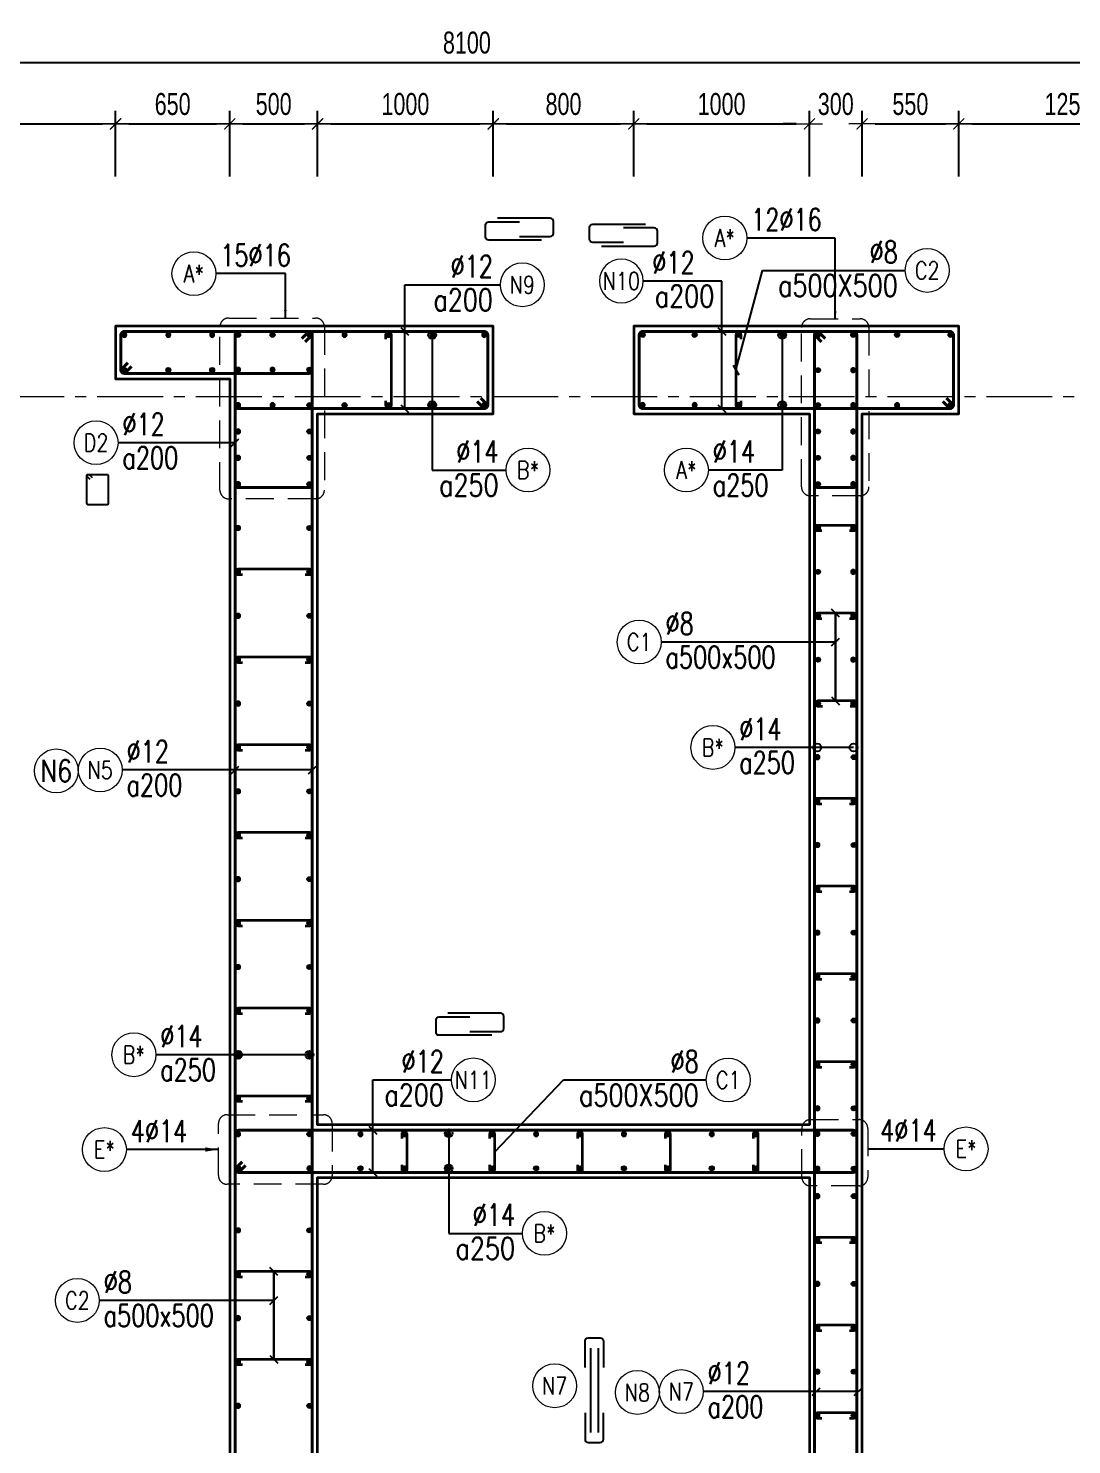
# Model space of a CAD drawing. Header units: millimetres. Extents: x 988833 to 1318015, y -9365 to 47591.
# Drawn here: x 1139494 to 1145433, y 39039 to 47106 of the extents above; entities that cross this region are included whole.
import ezdxf
from ezdxf.enums import TextEntityAlignment as Align

# ---------------------------------------------------------------- set-up
doc = ezdxf.new("R2010")
doc.units = ezdxf.units.MM
doc.header["$MEASUREMENT"] = 0
for name, pattern in [('HIDDEN', [9.525, 6.35, -3.175]), ('HIDDEN2', [4.7625, 3.175, -1.5875]), ('OF_Grid_1$0$CENTER2', [1.125, 0.75, -0.125, 0.125, -0.125])]:
    doc.linetypes.add(name, pattern=pattern)
doc.layers.get('0').update_dxf_attribs({"lineweight": 20})
doc.layers.get('Defpoints').update_dxf_attribs({"color": 151, "lineweight": 9})
for name, color, linetype in [('Hidden', 9, 'HIDDEN'), ('Leader', 6, 'Continuous'), ('Ligature', 1, 'Continuous')]:
    doc.layers.add(name, color=color, linetype=linetype)
for name, color, linetype, lineweight in [('KC-LEADER', 153, 'Continuous', 18), ('KC-THEP', 6, 'Continuous', 40), ('NDC_S_DIM', 1, 'Continuous', 15), ('NDC_S_HIDDEN', 8, 'HIDDEN2', 13), ('NDC_S_LEADER', 1, 'Continuous', 15), ('NDC_S_REBAR', 4, 'Continuous', 35), ('NDC_S_STIRRUP', 4, 'Continuous', 40), ('NDC_S_VN TEXT', 7, 'Continuous', 20), ('NDC_S_WALL', 6, 'Continuous', 35), ('OF_Core wall_1.2(B1-19F)$0$NDC_S_WALL', 6, 'Continuous', 35), ('OF_Grid_1$0$NDC_S_AXIS', 5, 'OF_Grid_1$0$CENTER2', 13)]:
    doc.layers.add(name, color=color, linetype=linetype, lineweight=lineweight)
doc.styles.add('NDC_DIM', font='', dxfattribs={"width": 0.75})
doc.styles.add('NDC_EN TXT', font='romans.shx', dxfattribs={"width": 0.8})
doc.styles.get('NDC_DIM').set_extended_font_data('Dotum')
doc.dimstyles.new('NDC_dim_25', dxfattribs={"dimscale": 25, "dimtxt": 2.5, "dimasz": 1.5, "dimexe": 1.5, "dimexo": 2.5, "dimgap": 1, "dimtad": 1, "dimdec": 0, "dimzin": 0, "dimdsep": 46, "dimtxsty": 'NDC_DIM', "dimblk": 'DIMMARK', "dimcen": 0.09, "dimdle": 1.2, "dimclrd": 1, "dimclre": 1, "dimclrt": 3, "dimadec": 0, "dimazin": 0, "dimtfac": 1, "dimtdec": 0, "dimtix": 1, "dimtofl": 0, "dimtmove": 0, "dimatfit": 3, "dimfxl": 6, "dimfxlon": 1, "dimtolj": 1, "dimtzin": 0, "dimarcsym": 0})
doc.dimstyles.new('NDC_dim_30', dxfattribs={"dimscale": 30, "dimtxt": 2.5, "dimasz": 1.5, "dimexe": 1.5, "dimexo": 2.5, "dimgap": 1, "dimtad": 1, "dimdec": 0, "dimzin": 0, "dimdsep": 46, "dimtxsty": 'NDC_DIM', "dimblk": 'DIMMARK', "dimcen": 0.09, "dimdle": 1.2, "dimclrd": 1, "dimclre": 1, "dimclrt": 3, "dimadec": 0, "dimazin": 0, "dimtfac": 1, "dimtdec": 0, "dimtix": 1, "dimtofl": 0, "dimtmove": 0, "dimatfit": 3, "dimfxl": 6, "dimfxlon": 1, "dimtolj": 1, "dimtzin": 0, "dimarcsym": 0})
doc.dimstyles.new('NDC_dim_50', dxfattribs={"dimscale": 50, "dimtxt": 2.5, "dimasz": 1.5, "dimexe": 1.5, "dimexo": 2.5, "dimgap": 1, "dimtad": 1, "dimdec": 0, "dimzin": 0, "dimdsep": 46, "dimtxsty": 'NDC_DIM', "dimblk": 'DIMMARK', "dimcen": 0.09, "dimdle": 1.2, "dimclrd": 1, "dimclre": 1, "dimclrt": 3, "dimadec": 0, "dimazin": 0, "dimtfac": 1, "dimtdec": 0, "dimtix": 1, "dimtofl": 0, "dimtmove": 0, "dimatfit": 3, "dimfxl": 6, "dimfxlon": 1, "dimtolj": 1, "dimtzin": 0, "dimarcsym": 0})

# ---------------------------------------------------------------- blocks, each defined once
blk = doc.blocks.new('THEP')
at = {"layer": 'KC-LEADER', "color": 6}
blk.add_circle((0, 0), 14, dxfattribs=at)
at = {"layer": 'KC-THEP'}
for p, q in [((-14, 0), (14, 0)), ((9.9, 9.9), (-9.9, -9.9)), ((-9.9, 9.9), (9.9, -9.9)), ((0, 14), (0, -14))]:
    blk.add_line(p, q, dxfattribs=at)
blk = doc.blocks.new('DIMMARK')
at = {"layer": 'NDC_S_DIM', "color": 1}
blk.add_line((-1.5, 0), (1, 0), dxfattribs=at)
at = {"layer": 'NDC_S_DIM', "color": 2, "const_width": 0.1}
blk.add_lwpolyline([(-0.42, -0.42), (0.42, 0.42)], dxfattribs=at)
blk = doc.blocks.new('*U13')
blk.add_circle((-2.5, 0), 2.5)
at = {"layer": 'NDC_S_VN TEXT', "color": 3, "style": 'NDC_EN TXT', "width": 0.75}
blk.add_attdef('DK1', (0.5, 0.85), '', height=2.5, dxfattribs=at)
at = {"layer": 'NDC_S_VN TEXT', "color": 7, "style": 'NDC_EN TXT', "width": 0.8}
blk.add_attdef('SH2', text='', height=2, dxfattribs=at).set_placement((-2.5, 0), align=Align.MIDDLE)
blk = doc.blocks.new('*U10')
blk.add_circle((2.5, 0), 2.5)
at = {"layer": 'NDC_S_VN TEXT', "color": 3, "style": 'NDC_EN TXT'}
for tag, width, p in [('DK2', 0.75, (-0.85, 0.85)), ('KC2', 0.8, (-0.85, -2.97))]:
    blk.add_attdef(tag, text='', height=2.5, dxfattribs=dict(at, width=width)).set_placement(p, align=Align.RIGHT)
at = {"layer": 'NDC_S_VN TEXT', "color": 7, "style": 'NDC_EN TXT', "width": 0.8}
blk.add_attdef('SH3', text='', height=2, dxfattribs=at).set_placement((2.5, 0), align=Align.MIDDLE)
blk = doc.blocks.new('*U11')
blk.add_circle((-2.5, 0), 2.5)
at = {"layer": 'NDC_S_VN TEXT', "color": 3, "style": 'NDC_EN TXT', "width": 0.75}
for tag, p in [('DK1', (0.5, 0.85)), ('KC1', (0.5, -2.97))]:
    blk.add_attdef(tag, p, '', height=2.5, dxfattribs=at)
at = {"layer": 'NDC_S_VN TEXT', "color": 7, "style": 'NDC_EN TXT', "width": 0.8}
blk.add_attdef('SH2', text='', height=2, dxfattribs=at).set_placement((-2.5, 0), align=Align.MIDDLE)
blk = doc.blocks.new('*U12')
blk.add_circle((-2.5, 0), 2.5)
at = {"layer": 'NDC_S_VN TEXT', "color": 3, "style": 'NDC_EN TXT', "width": 0.75}
for tag, p in [('DK1', (0.5, 0.85)), ('KC1', (0.5, -2.97))]:
    blk.add_attdef(tag, p, '', height=2.5, dxfattribs=at)
at = {"layer": 'NDC_S_VN TEXT', "color": 7, "style": 'NDC_EN TXT', "width": 0.8}
blk.add_attdef('SH2', text='', height=2, dxfattribs=at).set_placement((-2.5, 0), align=Align.MIDDLE)
blk = doc.blocks.new('A$C7BC65A55')
at = {"layer": 'Ligature'}
for p, q in [((-15.2, 372, 0), (-15.2, 38.5, 0)), ((15.2, 372, 0), (15.2, 38.5, 0))]:
    blk.add_line(p, q, dxfattribs=at)
for points in [[(-36.2, 296.5), (-36.2, 400.9, -0.414214), (-24, 413.1), (24, 413.1, -0.414214), (36.2, 400.9), (36.2, 296.5)], [(-36.2, 116.5), (-36.2, 12.2, 0.414214), (-24, 0), (24, 0, 0.414214), (36.2, 12.2), (36.2, 116.5)]]:
    blk.add_lwpolyline(points, format="xyb", dxfattribs=at)
blk = doc.blocks.new('*U9')
blk.add_circle((2.5, 0), 2.5)
at = {"layer": 'NDC_S_VN TEXT', "color": 3, "style": 'NDC_EN TXT', "width": 0.75}
blk.add_attdef('DK2', text='', height=2.5, dxfattribs=at).set_placement((-0.85, 0.85), align=Align.RIGHT)
at = {"layer": 'NDC_S_VN TEXT', "color": 7, "style": 'NDC_EN TXT', "width": 0.8}
blk.add_attdef('SH3', text='', height=2, dxfattribs=at).set_placement((2.5, 0), align=Align.MIDDLE)
blk = doc.blocks.new('*U648')
at = {"layer": 'KC-THEP', "xscale": -1, "rotation": 170.331435563619}
blk.add_blockref('THEP', (0, 0), dxfattribs=at)
blk = doc.blocks.new('*U647')
at = {"layer": 'NDC_S_HIDDEN', "color": 0, "linetype": 'ByBlock', "lineweight": -2, "transparency": 16777216}
for p in [(0, 0), (250, 0), (500, 0), (750, 0), (1000, 0), (1250, 0), (1500, 0), (1750, 0), (2000, 0), (2250, 0)]:
    blk.add_blockref('*U648', p, dxfattribs=at)
blk = doc.blocks.new('*U650')
at = {"layer": 'KC-THEP', "xscale": -1, "rotation": 170.331435563619}
blk.add_blockref('THEP', (0, 0), dxfattribs=at)
blk = doc.blocks.new('*U649')
at = {"layer": 'NDC_S_HIDDEN', "color": 0, "linetype": 'ByBlock', "lineweight": -2, "transparency": 16777216}
for p in [(0, 0), (250, 0), (500, 0), (750, 0), (1000, 0), (1250, 0), (1500, 0), (1750, 0), (2000, 0), (2250, 0)]:
    blk.add_blockref('*U650', p, dxfattribs=at)
blk = doc.blocks.new('*U652')
at = {"layer": 'NDC_S_REBAR'}
blk.add_lwpolyline([(-15, -75), (-15, -100, 1), (15, -100), (15, 100, 1), (-15, 100), (-15, 75)], format="xyb", dxfattribs=at)
blk = doc.blocks.new('*U651')
at = {"layer": 'NDC_S_HIDDEN', "color": 0, "linetype": 'ByBlock', "lineweight": -2, "transparency": 16777216}
for p in [(0, 0), (500, 0), (1000, 0), (1500, 0), (2000, 0)]:
    blk.add_blockref('*U652', p, dxfattribs=at)
blk = doc.blocks.new('*U658')
at = {"layer": 'KC-THEP', "rotation": 9.668564436380946}
blk.add_blockref('THEP', (-100, 0), dxfattribs=at)
at = {"layer": 'KC-THEP', "xscale": -1, "rotation": 350.3314355636191}
blk.add_blockref('THEP', (100, 0), dxfattribs=at)
blk = doc.blocks.new('*U657')
at = {"layer": 'OF_Core wall_1.2(B1-19F)$0$NDC_S_WALL', "color": 0, "linetype": 'ByBlock', "lineweight": -2, "transparency": 16777216}
for p in [(0, 0), (0, -250), (0, -500), (0, -750), (0, -1000)]:
    blk.add_blockref('*U658', p, dxfattribs=at)
blk = doc.blocks.new('A$C72321851')
at = {"layer": 'Ligature'}
for points in [[(-60.9, -129.3), (-60.9, 170.9, -0.414214), (-43.3, 188.5), (25.8, 188.5, -0.414214), (43.4, 170.9), (43.4, -4.3)], [(-39.7, -4.3), (-39.7, -179.5, 0.414214), (-22.1, -197.1), (47, -197.1, 0.414214), (64.6, -179.5), (64.6, 120.7)]]:
    blk.add_lwpolyline(points, format="xyb", dxfattribs=at)
blk = doc.blocks.new('*D709')
at = {"layer": 'Defpoints', "color": 0, "ltscale": 200, "transparency": 16777216}
for p in [(1146040.3, 46911), (1137940.3, 45357), (1146040.3, 44788)]:
    blk.add_point(p, dxfattribs=at)
at = {"layer": 'NDC_S_DIM', "color": 1, "lineweight": -2, "ltscale": 200, "transparency": 16777216}
for p, q in [((1137940.3, 46611), (1137940.3, 46986)), ((1146040.3, 46611), (1146040.3, 46986)), ((1138015.3, 46911), (1145965.3, 46911))]:
    blk.add_line(p, q, dxfattribs=at)
at = {"layer": 'NDC_S_DIM', "color": 1, "lineweight": -2, "ltscale": 200, "transparency": 16777216, "xscale": 75, "yscale": 75, "zscale": 75, "rotation": 180}
blk.add_blockref('DIMMARK', (1137940.3, 46911), dxfattribs=at)
at = {"layer": 'NDC_S_DIM', "color": 1, "lineweight": -2, "ltscale": 200, "transparency": 16777216, "xscale": 75, "yscale": 75, "zscale": 75}
blk.add_blockref('DIMMARK', (1146040.3, 46911), dxfattribs=at)
at = {"layer": 'NDC_S_DIM', "color": 3, "ltscale": 200, "transparency": 16777216, "insert": (1141990.3, 47023.5), "char_height": 125, "attachment_point": 5, "style": 'NDC_DIM'}
blk.add_mtext('\\A1;8100', dxfattribs=at)
blk = doc.blocks.new('*D697')
at = {"layer": 'Defpoints', "color": 0, "ltscale": 200, "transparency": 16777216}
for p in [(1139990.3, 46561.2), (1139990.3, 45409.5), (1138240.3, 44928.5)]:
    blk.add_point(p, dxfattribs=at)
at = {"layer": 'NDC_S_DIM', "color": 1, "lineweight": -2, "ltscale": 200, "transparency": 16777216}
for p, q in [((1138240.3, 46261.2), (1138240.3, 46636.2)), ((1139990.3, 46261.2), (1139990.3, 46636.2)), ((1138315.3, 46561.2), (1139915.3, 46561.2))]:
    blk.add_line(p, q, dxfattribs=at)
at = {"layer": 'NDC_S_DIM', "color": 1, "lineweight": -2, "ltscale": 200, "transparency": 16777216, "xscale": 75, "yscale": 75, "zscale": 75, "rotation": 180}
blk.add_blockref('DIMMARK', (1138240.3, 46561.2), dxfattribs=at)
at = {"layer": 'NDC_S_DIM', "color": 1, "lineweight": -2, "ltscale": 200, "transparency": 16777216, "xscale": 75, "yscale": 75, "zscale": 75}
blk.add_blockref('DIMMARK', (1139990.3, 46561.2), dxfattribs=at)
at = {"layer": 'NDC_S_DIM', "color": 3, "ltscale": 200, "transparency": 16777216, "insert": (1139115.3, 46673.8), "char_height": 125, "attachment_point": 5, "style": 'NDC_DIM'}
blk.add_mtext('\\A1;1750', dxfattribs=at)
blk = doc.blocks.new('*D698')
at = {"layer": 'Defpoints', "color": 0, "ltscale": 200, "transparency": 16777216}
for p in [(1140640.3, 46561.2), (1139990.3, 45409.5), (1140640.3, 45109.5)]:
    blk.add_point(p, dxfattribs=at)
at = {"layer": 'NDC_S_DIM', "color": 1, "lineweight": -2, "ltscale": 200, "transparency": 16777216}
for p, q in [((1139990.3, 46261.2), (1139990.3, 46636.2)), ((1140640.3, 46261.2), (1140640.3, 46636.2)), ((1140065.3, 46561.2), (1140565.3, 46561.2))]:
    blk.add_line(p, q, dxfattribs=at)
at = {"layer": 'NDC_S_DIM', "color": 1, "lineweight": -2, "ltscale": 200, "transparency": 16777216, "xscale": 75, "yscale": 75, "zscale": 75, "rotation": 180}
blk.add_blockref('DIMMARK', (1139990.3, 46561.2), dxfattribs=at)
at = {"layer": 'NDC_S_DIM', "color": 1, "lineweight": -2, "ltscale": 200, "transparency": 16777216, "xscale": 75, "yscale": 75, "zscale": 75}
blk.add_blockref('DIMMARK', (1140640.3, 46561.2), dxfattribs=at)
at = {"layer": 'NDC_S_DIM', "color": 3, "ltscale": 200, "transparency": 16777216, "insert": (1140315.3, 46673.8), "char_height": 125, "attachment_point": 5, "style": 'NDC_DIM'}
blk.add_mtext('\\A1;650', dxfattribs=at)
blk = doc.blocks.new('*D699')
at = {"layer": 'Defpoints', "color": 0, "ltscale": 200, "transparency": 16777216}
for p in [(1141140.3, 46561.2), (1140640.3, 45109.5), (1141140.3, 44909.5)]:
    blk.add_point(p, dxfattribs=at)
at = {"layer": 'NDC_S_DIM', "color": 1, "lineweight": -2, "ltscale": 200, "transparency": 16777216}
for p, q in [((1140640.3, 46261.2), (1140640.3, 46636.2)), ((1141140.3, 46261.2), (1141140.3, 46636.2)), ((1140715.3, 46561.2), (1141065.3, 46561.2))]:
    blk.add_line(p, q, dxfattribs=at)
at = {"layer": 'NDC_S_DIM', "color": 1, "lineweight": -2, "ltscale": 200, "transparency": 16777216, "xscale": 75, "yscale": 75, "zscale": 75, "rotation": 180}
blk.add_blockref('DIMMARK', (1140640.3, 46561.2), dxfattribs=at)
at = {"layer": 'NDC_S_DIM', "color": 1, "lineweight": -2, "ltscale": 200, "transparency": 16777216, "xscale": 75, "yscale": 75, "zscale": 75}
blk.add_blockref('DIMMARK', (1141140.3, 46561.2), dxfattribs=at)
at = {"layer": 'NDC_S_DIM', "color": 3, "ltscale": 200, "transparency": 16777216, "insert": (1140890.3, 46673.8), "char_height": 125, "attachment_point": 5, "style": 'NDC_DIM'}
blk.add_mtext('\\A1;500', dxfattribs=at)
blk = doc.blocks.new('*D700')
at = {"layer": 'Defpoints', "color": 0, "ltscale": 200, "transparency": 16777216}
for p in [(1142140.1, 46561.2), (1141140.3, 44909.5), (1142140.1, 44909.5)]:
    blk.add_point(p, dxfattribs=at)
at = {"layer": 'NDC_S_DIM', "color": 1, "lineweight": -2, "ltscale": 200, "transparency": 16777216}
for p, q in [((1141140.3, 46261.2), (1141140.3, 46636.2)), ((1142140.1, 46261.2), (1142140.1, 46636.2)), ((1141215.3, 46561.2), (1142065.1, 46561.2))]:
    blk.add_line(p, q, dxfattribs=at)
at = {"layer": 'NDC_S_DIM', "color": 1, "lineweight": -2, "ltscale": 200, "transparency": 16777216, "xscale": 75, "yscale": 75, "zscale": 75, "rotation": 180}
blk.add_blockref('DIMMARK', (1141140.3, 46561.2), dxfattribs=at)
at = {"layer": 'NDC_S_DIM', "color": 1, "lineweight": -2, "ltscale": 200, "transparency": 16777216, "xscale": 75, "yscale": 75, "zscale": 75}
blk.add_blockref('DIMMARK', (1142140.1, 46561.2), dxfattribs=at)
at = {"layer": 'NDC_S_DIM', "color": 3, "ltscale": 200, "transparency": 16777216, "insert": (1141640.2, 46673.8), "char_height": 125, "attachment_point": 5, "style": 'NDC_DIM'}
blk.add_mtext('\\A1;1000', dxfattribs=at)
blk = doc.blocks.new('*D701')
at = {"layer": 'Defpoints', "color": 0, "ltscale": 200, "transparency": 16777216}
for p in [(1142940.4, 46561.2), (1142140.1, 44909.5), (1142940.4, 44909.5)]:
    blk.add_point(p, dxfattribs=at)
at = {"layer": 'NDC_S_DIM', "color": 1, "lineweight": -2, "ltscale": 200, "transparency": 16777216}
for p, q in [((1142140.1, 46261.2), (1142140.1, 46636.2)), ((1142940.4, 46261.2), (1142940.4, 46636.2)), ((1142215.1, 46561.2), (1142865.4, 46561.2))]:
    blk.add_line(p, q, dxfattribs=at)
at = {"layer": 'NDC_S_DIM', "color": 1, "lineweight": -2, "ltscale": 200, "transparency": 16777216, "xscale": 75, "yscale": 75, "zscale": 75, "rotation": 180}
blk.add_blockref('DIMMARK', (1142140.1, 46561.2), dxfattribs=at)
at = {"layer": 'NDC_S_DIM', "color": 1, "lineweight": -2, "ltscale": 200, "transparency": 16777216, "xscale": 75, "yscale": 75, "zscale": 75}
blk.add_blockref('DIMMARK', (1142940.4, 46561.2), dxfattribs=at)
at = {"layer": 'NDC_S_DIM', "color": 3, "ltscale": 200, "transparency": 16777216, "insert": (1142540.3, 46673.8), "char_height": 125, "attachment_point": 5, "style": 'NDC_DIM'}
blk.add_mtext('\\A1;800', dxfattribs=at)
blk = doc.blocks.new('*D673')
at = {"layer": 'Defpoints', "color": 0, "ltscale": 200, "transparency": 16777216}
for p in [(1143940.3, 46561.2), (1142940.4, 44909.5), (1143940.3, 44909.5)]:
    blk.add_point(p, dxfattribs=at)
at = {"layer": 'NDC_S_DIM', "color": 1, "lineweight": -2, "ltscale": 200, "transparency": 16777216}
for p, q in [((1142940.4, 46261.2), (1142940.4, 46636.2)), ((1143940.3, 46261.2), (1143940.3, 46636.2)), ((1143015.4, 46561.2), (1143865.3, 46561.2))]:
    blk.add_line(p, q, dxfattribs=at)
at = {"layer": 'NDC_S_DIM', "color": 1, "lineweight": -2, "ltscale": 200, "transparency": 16777216, "xscale": 75, "yscale": 75, "zscale": 75, "rotation": 180}
blk.add_blockref('DIMMARK', (1142940.4, 46561.2), dxfattribs=at)
at = {"layer": 'NDC_S_DIM', "color": 1, "lineweight": -2, "ltscale": 200, "transparency": 16777216, "xscale": 75, "yscale": 75, "zscale": 75}
blk.add_blockref('DIMMARK', (1143940.3, 46561.2), dxfattribs=at)
at = {"layer": 'NDC_S_DIM', "color": 3, "ltscale": 200, "transparency": 16777216, "insert": (1143440.4, 46673.8), "char_height": 125, "attachment_point": 5, "style": 'NDC_DIM'}
blk.add_mtext('\\A1;1000', dxfattribs=at)
blk = doc.blocks.new('*D674')
at = {"layer": 'Defpoints', "color": 0, "ltscale": 200, "transparency": 16777216}
for p in [(1144240.3, 46561.2), (1143940.3, 44909.5), (1144240.3, 44909.5)]:
    blk.add_point(p, dxfattribs=at)
at = {"layer": 'NDC_S_DIM', "color": 1, "lineweight": -2, "ltscale": 200, "transparency": 16777216}
for p, q in [((1143940.3, 46261.2), (1143940.3, 46636.2)), ((1144240.3, 46261.2), (1144240.3, 46636.2)), ((1143865.3, 46561.2), (1143790.3, 46561.2)), ((1144315.3, 46561.2), (1144390.3, 46561.2))]:
    blk.add_line(p, q, dxfattribs=at)
at = {"layer": 'NDC_S_DIM', "color": 1, "lineweight": -2, "ltscale": 200, "transparency": 16777216, "xscale": 75, "yscale": 75, "zscale": 75}
blk.add_blockref('DIMMARK', (1143940.3, 46561.2), dxfattribs=at)
at = {"layer": 'NDC_S_DIM', "color": 1, "lineweight": -2, "ltscale": 200, "transparency": 16777216, "xscale": 75, "yscale": 75, "zscale": 75, "rotation": 180}
blk.add_blockref('DIMMARK', (1144240.3, 46561.2), dxfattribs=at)
at = {"layer": 'NDC_S_DIM', "color": 3, "ltscale": 200, "transparency": 16777216, "insert": (1144090.3, 46673.8), "char_height": 125, "attachment_point": 5, "style": 'NDC_DIM'}
blk.add_mtext('\\A1;300', dxfattribs=at)
blk = doc.blocks.new('*D675')
at = {"layer": 'Defpoints', "color": 0, "ltscale": 200, "transparency": 16777216}
for p in [(1144790.3, 46561.2), (1144240.3, 44909.5), (1144790.3, 44909.5)]:
    blk.add_point(p, dxfattribs=at)
at = {"layer": 'NDC_S_DIM', "color": 1, "lineweight": -2, "ltscale": 200, "transparency": 16777216}
for p, q in [((1144240.3, 46261.2), (1144240.3, 46636.2)), ((1144790.3, 46261.2), (1144790.3, 46636.2)), ((1144315.3, 46561.2), (1144715.3, 46561.2))]:
    blk.add_line(p, q, dxfattribs=at)
at = {"layer": 'NDC_S_DIM', "color": 1, "lineweight": -2, "ltscale": 200, "transparency": 16777216, "xscale": 75, "yscale": 75, "zscale": 75, "rotation": 180}
blk.add_blockref('DIMMARK', (1144240.3, 46561.2), dxfattribs=at)
at = {"layer": 'NDC_S_DIM', "color": 1, "lineweight": -2, "ltscale": 200, "transparency": 16777216, "xscale": 75, "yscale": 75, "zscale": 75}
blk.add_blockref('DIMMARK', (1144790.3, 46561.2), dxfattribs=at)
at = {"layer": 'NDC_S_DIM', "color": 3, "ltscale": 200, "transparency": 16777216, "insert": (1144515.3, 46673.8), "char_height": 125, "attachment_point": 5, "style": 'NDC_DIM'}
blk.add_mtext('\\A1;550', dxfattribs=at)
blk = doc.blocks.new('*D676')
at = {"layer": 'Defpoints', "color": 0, "ltscale": 200, "transparency": 16777216}
for p in [(1146040.3, 46561.2), (1146040.3, 45009.5), (1144790.3, 44909.5)]:
    blk.add_point(p, dxfattribs=at)
at = {"layer": 'NDC_S_DIM', "color": 1, "lineweight": -2, "ltscale": 200, "transparency": 16777216}
for p, q in [((1144790.3, 46261.2), (1144790.3, 46636.2)), ((1146040.3, 46261.2), (1146040.3, 46636.2)), ((1144865.3, 46561.2), (1145965.3, 46561.2))]:
    blk.add_line(p, q, dxfattribs=at)
at = {"layer": 'NDC_S_DIM', "color": 1, "lineweight": -2, "ltscale": 200, "transparency": 16777216, "xscale": 75, "yscale": 75, "zscale": 75, "rotation": 180}
blk.add_blockref('DIMMARK', (1144790.3, 46561.2), dxfattribs=at)
at = {"layer": 'NDC_S_DIM', "color": 1, "lineweight": -2, "ltscale": 200, "transparency": 16777216, "xscale": 75, "yscale": 75, "zscale": 75}
blk.add_blockref('DIMMARK', (1146040.3, 46561.2), dxfattribs=at)
at = {"layer": 'NDC_S_DIM', "color": 3, "ltscale": 200, "transparency": 16777216, "insert": (1145415.3, 46673.8), "char_height": 125, "attachment_point": 5, "style": 'NDC_DIM'}
blk.add_mtext('\\A1;1250', dxfattribs=at)

msp = doc.modelspace()

# ---------------------------------------------------------------- linework, layer by layer
for centre in [(1139652.9, 42876.3), (1142490, 39373.9), (1142961, 39335.8)]:
    msp.add_circle(centre, 125)
at = {"layer": 'Ligature'}
msp.add_lwpolyline([(1139845.9, 44535.2), (1139829.9, 44551.2, -0.668179), (1139835.7, 44565.1), (1139940.3, 44565.1, -0.414214), (1139948.5, 44557), (1139948.5, 44399.8, -0.414214), (1139940.3, 44391.7), (1139835.7, 44391.7, -0.414214), (1139827.5, 44399.8), (1139827.5, 44557, -0.668179), (1139841.5, 44562.7), (1139857.4, 44546.8)], format="xyb", dxfattribs=at)
at = {"layer": 'NDC_S_HIDDEN', "ltscale": 50}
for points in [[(1140634.3, 45455.6), (1141129, 45455.6, -0.414214), (1141179, 45405.6), (1141179, 44475.5, -0.414214), (1141129, 44425.5), (1140634.3, 44425.5, -0.414214), (1140584.3, 44475.5), (1140584.3, 45405.6, -0.414214)], [(1143945.2, 45451), (1144229.5, 45451, -0.414214), (1144279.5, 45401), (1144279.5, 44493.6, -0.414214), (1144229.5, 44443.6), (1143945.2, 44443.6, -0.414214), (1143895.2, 44493.6), (1143895.2, 45401, -0.414214)], [(1140625.7, 40917.8), (1141173.8, 40917.8, -0.414214), (1141223.8, 40867.8), (1141223.8, 40571.7, -0.414214), (1141173.8, 40521.7), (1140625.7, 40521.7, -0.414214), (1140575.7, 40571.7), (1140575.7, 40867.8, -0.414214)], [(1143947, 40889.9), (1144222.8, 40889.9, -0.414214), (1144272.8, 40839.9), (1144272.8, 40562.3, -0.414214), (1144222.8, 40512.3), (1143947, 40512.3, -0.414214), (1143897, 40562.3), (1143897, 40839.9, -0.414214)]]:
    msp.add_lwpolyline(points, format="xyb", close=True, dxfattribs=at)
at = {"layer": 'NDC_S_REBAR'}
for points in [[(1141528.8, 45334.5), (1141528.8, 45359.5, -1), (1141558.8, 45359.5), (1141558.8, 44959.5, -1), (1141528.8, 44959.5), (1141528.8, 44984.5)], [(1143551.8, 45334.5), (1143551.8, 45359.5, 1), (1143521.8, 45359.5), (1143521.8, 44959.5, 1), (1143551.8, 44959.5), (1143551.8, 44984.5)], [(1144167.7, 44244.6), (1144192.7, 44244.6, 1), (1144192.7, 44274.6), (1143985.6, 44274.6, 1), (1143985.6, 44244.6), (1144010.6, 44244.6)], [(1141068.8, 43994.5), (1141093.8, 43994.5, 1), (1141093.8, 44024.5), (1140688.3, 44024.5, 1), (1140688.3, 43994.5), (1140713.3, 43994.5)], [(1144167.7, 43744.6), (1144192.7, 43744.6, 1), (1144192.7, 43774.6), (1143985.6, 43774.6, 1), (1143985.6, 43744.6), (1144010.6, 43744.6)], [(1141068.8, 43494.5), (1141093.8, 43494.5, 1), (1141093.8, 43524.5), (1140688.3, 43524.5, 1), (1140688.3, 43494.5), (1140713.3, 43494.5)], [(1144171.5, 43244.6), (1144196.5, 43244.6, 1), (1144196.5, 43274.6), (1143989.5, 43274.6, 1), (1143989.5, 43244.6), (1144014.5, 43244.6)], [(1141068.8, 42994.5), (1141093.8, 42994.5, 1), (1141093.8, 43024.5), (1140688.3, 43024.5, 1), (1140688.3, 42994.5), (1140713.3, 42994.5)], [(1144168, 42689.5), (1144193, 42689.5, 1), (1144193, 42719.5), (1143986, 42719.5, 1), (1143986, 42689.5), (1144011, 42689.5)], [(1141068.8, 42494.5), (1141093.8, 42494.5, 1), (1141093.8, 42524.5), (1140688.3, 42524.5, 1), (1140688.3, 42494.5), (1140713.3, 42494.5)], [(1144168, 42189.5), (1144193, 42189.5, 1), (1144193, 42219.5), (1143986, 42219.5, 1), (1143986, 42189.5), (1144011, 42189.5)], [(1141068.8, 41994.5), (1141093.8, 41994.5, 1), (1141093.8, 42024.5), (1140688.3, 42024.5, 1), (1140688.3, 41994.5), (1140713.3, 41994.5)], [(1144168, 41689.5), (1144193, 41689.5, 1), (1144193, 41719.5), (1143986, 41719.5, 1), (1143986, 41689.5), (1144011, 41689.5)], [(1141068.8, 41494.5), (1141093.8, 41494.5, 1), (1141093.8, 41524.5), (1140688.3, 41524.5, 1), (1140688.3, 41494.5), (1140713.3, 41494.5)], [(1144168, 41189.5), (1144193, 41189.5, 1), (1144193, 41219.5), (1143986, 41219.5, 1), (1143986, 41189.5), (1144011, 41189.5)], [(1141068.8, 40994.5), (1141093.8, 40994.5, 1), (1141093.8, 41024.5), (1140688.3, 41024.5, 1), (1140688.3, 40994.5), (1140713.3, 40994.5)], [(1144168, 40189.5), (1144193, 40189.5, 1), (1144193, 40219.5), (1143986, 40219.5, 1), (1143986, 40189.5), (1144011, 40189.5)], [(1141068.8, 39994.5), (1141093.8, 39994.5, 1), (1141093.8, 40024.5), (1140688.3, 40024.5, 1), (1140688.3, 39994.5), (1140713.3, 39994.5)], [(1144168, 39689.5), (1144193, 39689.5, 1), (1144193, 39719.5), (1143986, 39719.5, 1), (1143986, 39689.5), (1144011, 39689.5)], [(1141068.8, 39494.5), (1141093.8, 39494.5, 1), (1141093.8, 39524.5), (1140688.3, 39524.5, 1), (1140688.3, 39494.5), (1140713.3, 39494.5)], [(1144168, 39189.5), (1144193, 39189.5, 1), (1144193, 39219.5), (1143986, 39219.5, 1), (1143986, 39189.5), (1144011, 39189.5)]]:
    msp.add_lwpolyline(points, format="xyb", dxfattribs=at)
at = {"layer": 'NDC_S_STIRRUP'}
for points in [[(1140080.3, 45179.5), (1140040.3, 45139.5, -0.414214), (1140020.3, 45159.5), (1140020.3, 45359.5, -0.414214), (1140040.3, 45379.5), (1141090.3, 45379.5, -0.414214), (1141110.3, 45359.5), (1141110.3, 45159.5, -0.414358), (1141090.3, 45139.5), (1140040.3, 45139.5, -0.414214), (1140020.3, 45159.5), (1140060.3, 45199.5)], [(1141070.3, 45319.5), (1141110.3, 45359.5, 0.414214), (1141090.3, 45379.5), (1140690.3, 45379.5, 0.414214), (1140670.3, 45359.5), (1140670.3, 44509.6, 0.414214), (1140690.3, 44489.6), (1141090.3, 44489.6, 0.414214), (1141110.3, 44509.6), (1141110.3, 45359.5, 0.414214), (1141090.3, 45379.5), (1141050.3, 45339.5)], [(1140680.3, 35840.8), (1140670.3, 35810.8), (1140670.3, 45359.5, -0.414214), (1140690.3, 45379.5), (1141090.3, 45379.5, -0.414214), (1141110.3, 45359.5), (1141110.3, 42110.1), (1141110.3, 42110.1)], [(1142049.1, 44979.5), (1142089.1, 44939.5, 0.414214), (1142109.1, 44959.5), (1142109.1, 45359.5, 0.414214), (1142089.1, 45379.5), (1140690.3, 45379.5, 0.414214), (1140670.3, 45359.5), (1140670.3, 44959.5, 0.414214), (1140690.3, 44939.5), (1142089.1, 44939.5, 0.414214), (1142109.1, 44959.5), (1142069.1, 44999.5)], [(1144700.3, 44979.5), (1144740.3, 44939.5, 0.414214), (1144760.3, 44959.5), (1144760.3, 45359.5, 0.414214), (1144740.3, 45379.5), (1142991.4, 45379.5, 0.414214), (1142971.4, 45359.5), (1142971.4, 44959.5, 0.414214), (1142991.4, 44939.5), (1144740.3, 44939.5, 0.414214), (1144760.3, 44959.5), (1144720.3, 44999.5)], [(1144009.5, 45319.5), (1143969.5, 45359.5, -0.414214), (1143989.5, 45379.5), (1144189.5, 45379.5, -0.414214), (1144209.5, 45359.5), (1144209.5, 44509.6, -0.414214), (1144189.5, 44489.6), (1143989.5, 44489.6, -0.414214), (1143969.5, 44509.6), (1143969.5, 45359.5, -0.414214), (1143989.5, 45379.5), (1144029.5, 45339.5)], [(1144009.5, 34999.5), (1143969.5, 34959.5, 0.414214), (1143989.5, 34939.5), (1144189.5, 34939.5, 0.414214), (1144209.5, 34959.5), (1144209.5, 45359.5, 0.414214), (1144189.5, 45379.5), (1143989.5, 45379.5, 0.414214), (1143969.5, 45359.5), (1143969.5, 34959.5, 0.414214), (1143989.5, 34939.5), (1144029.5, 34979.5)], [(1141110.3, 42609.5), (1141110.3, 42609.5), (1141110.3, 33059.5, -0.414214), (1141090.3, 33039.5), (1140690.3, 33039.5, -0.414214), (1140670.3, 33059.5), (1140670.3, 36310.1), (1140680.3, 36280.1)], [(1140730.3, 40629.5), (1140690.3, 40589.5, -0.414214), (1140670.3, 40609.5), (1140670.3, 40809.5, -0.414214), (1140690.3, 40829.5), (1144189.5, 40829.5, -0.414214), (1144209.5, 40809.5), (1144209.5, 40609.5, -0.414358), (1144189.5, 40589.5), (1140690.3, 40589.5, -0.414214), (1140670.3, 40609.5), (1140710.3, 40649.5)], [(1140730.3, 40629.5), (1140690.3, 40589.5, -0.414214), (1140670.3, 40609.5), (1140670.3, 40809.5, -0.414214), (1140690.3, 40829.5), (1144189.5, 40829.5, -0.414214), (1144209.5, 40809.5), (1144209.5, 40609.5, -0.414358), (1144189.5, 40589.5), (1140690.3, 40589.5, -0.414214), (1140670.3, 40609.5), (1140710.3, 40649.5)]]:
    msp.add_lwpolyline(points, format="xyb", dxfattribs=at)
at = {"layer": 'NDC_S_WALL'}
for points in [[(1144240.3, 34909.5), (1144240.3, 44909.5), (1144790.3, 44909.5), (1144790.3, 45409.5), (1144790.3, 45409.5), (1142941.4, 45409.5), (1142941.4, 45409.5), (1142941.4, 44909.5), (1142941.4, 44909.5), (1143940.3, 44909.5), (1143940.3, 44909.5), (1143940.3, 40859.5), (1141140.3, 40859.5), (1141140.3, 44909.5), (1142139.1, 44909.5), (1142139.1, 44909.5), (1142139.1, 45409.5), (1142139.1, 45409.5), (1139990.3, 45409.5), (1139990.3, 45109.5), (1139990.3, 45109.5), (1140640.3, 45109.5), (1140640.3, 45109.5), (1140640.3, 33309.5)], [(1141140.3, 33509.5), (1141140.3, 40559.5), (1143940.3, 40559.5), (1143940.3, 34909.5)]]:
    msp.add_lwpolyline(points, dxfattribs=at)
at = {"layer": 'OF_Grid_1$0$NDC_S_AXIS', "ltscale": 500}
msp.add_line((1135947.8, 45009.5), (1154568.4, 45009.5), dxfattribs=at)

# ---------------------------------------------------------------- block references
at = {"layer": 'Hidden', "xscale": 1.44, "yscale": 1.44, "zscale": 1.44}
msp.add_blockref('A$C7BC65A55', (1142715.1, 39051.7, 0), dxfattribs=at)
at = {"layer": 'KC-THEP', "xscale": -1}
for p, rotation in [((1140040.3, 45359.5), 170.331435563619), ((1140290.3, 45359.5), 170.331435563619), ((1140540.3, 45359.5), 170.331435563619), ((1141093.8, 45359.5), 170.331435563619), ((1141293.8, 45359.5), 170.331435563619), ((1141543.8, 45359.5), 170.331435563619), ((1141793.8, 45359.5), 170.331435563619), ((1142089.1, 45359.5), 170.331435563619), ((1143989.5, 45359.5), 170.331435563619), ((1140688.3, 45161.2), 350.3314355636191), ((1140883.9, 45161.2), 350.3314355636191), ((1144189.5, 45158.5), 350.3314355636191), ((1140688.3, 44959.5), 350.3314355636191), ((1140883.9, 44959.5), 350.3314355636191), ((1142991.4, 44959.5), 350.3314355636191), ((1143286.8, 44959.5), 350.3314355636191), ((1143536.8, 44959.5), 350.3314355636191), ((1143786.8, 44959.5), 350.3314355636191), ((1144189.5, 44959.5), 350.3314355636191), ((1144439.5, 44959.5), 350.3314355636191), ((1144744, 44959.5), 350.3314355636191), ((1140688.3, 44809.5), 350.3314355636191), ((1144189.5, 44809.5), 350.3314355636191), ((1140688.3, 44659.5), 350.3314355636191), ((1144189.5, 44659.5), 350.3314355636191), ((1140688.3, 44509.5), 350.3314355636192), ((1144189.5, 44509.6), 350.3314355636191), ((1140688.3, 44259.5), 350.3314355636192), ((1140688.3, 44009.5), 350.3314355636192), ((1140688.3, 43759.5), 350.3314355636192), ((1140688.3, 43509.5), 350.3314355636192), ((1140688.3, 43259.5), 350.3314355636192), ((1140688.3, 43009.5), 350.3314355636192), ((1143986, 42954.5), 350.3314355636191), ((1140688.3, 42759.5), 350.3314355636192), ((1143986, 42704.5), 350.3314355636191), ((1140688.3, 42509.5), 350.3314355636192), ((1143986, 42454.5), 350.3314355636191), ((1140688.3, 42259.5), 350.3314355636192), ((1143986, 42204.5), 350.3314355636191), ((1140688.3, 42009.5), 350.3314355636192), ((1143986, 41954.5), 350.3314355636191), ((1140688.3, 41759.5), 350.3314355636192), ((1143986, 41704.5), 350.3314355636191), ((1140688.3, 41509.5), 350.3314355636192), ((1143986, 41454.5), 350.3314355636191), ((1140688.3, 41259.5), 350.3314355636192), ((1143986, 41204.5), 350.3314355636191), ((1140688.3, 41009.5), 350.3314355636192), ((1143986, 40954.5), 350.3314355636191), ((1140688.3, 40806.7), 350.3314355636192), ((1143986, 40809), 350.3314355636191), ((1141093.8, 40612.2), 170.331435563619), ((1143986, 40610.4), 350.3314355636191), ((1143986, 40454.5), 350.3314355636191), ((1140688.3, 40259.5), 350.3314355636192), ((1143986, 40204.5), 350.3314355636191), ((1140688.3, 40009.5), 350.3314355636192), ((1143986, 39954.5), 350.3314355636191), ((1140688.3, 39759.5), 350.3314355636192), ((1143986, 39704.5), 350.3314355636191), ((1140688.3, 39509.5), 350.3314355636192), ((1143986, 39454.5), 350.3314355636191), ((1140688.3, 39259.5), 350.3314355636192), ((1143986, 39204.5), 350.3314355636191)]:
    msp.add_blockref('THEP', p, dxfattribs=dict(at, rotation=rotation))
at = {"layer": 'KC-THEP'}
for p, rotation in [((1140688.3, 45359.5), 189.6685644363809), ((1140883.9, 45359.5), 189.6685644363809), ((1142991.4, 45359.5), 189.6685644363809), ((1143286.8, 45359.5), 189.6685644363809), ((1143536.8, 45359.5), 189.6685644363809), ((1143786.8, 45359.5), 189.6685644363809), ((1144189.5, 45359.5), 189.6685644363809), ((1144439.5, 45359.5), 189.6685644363809), ((1144744, 45359.5), 189.6685644363809), ((1140040.3, 45159.5), 9.668564436380926), ((1140290.3, 45159.5), 9.668564436380926), ((1140540.3, 45159.5), 9.668564436380926), ((1141093.8, 45161.2), 9.668564436380946), ((1143989.5, 45158.5), 9.668564436380946), ((1141093.8, 44959.5), 9.668564436380946), ((1141293.8, 44959.5), 9.668564436380946), ((1141543.8, 44959.5), 9.668564436380946), ((1141793.8, 44959.5), 9.668564436380946), ((1142089.1, 44959.5), 9.668564436380946), ((1143989.5, 44959.5), 9.668564436380946), ((1141093.8, 44809.5), 9.668564436380946), ((1143989.5, 44809.5), 9.668564436380946), ((1141093.8, 44659.5), 9.668564436380946), ((1143989.5, 44659.5), 9.668564436380946), ((1141093.8, 44509.5), 9.668564436380926), ((1143989.5, 44509.6), 9.668564436380946), ((1141093.8, 44259.5), 9.668564436380926), ((1141093.8, 44009.5), 9.668564436380926), ((1141093.8, 43759.5), 9.668564436380926), ((1141093.8, 43509.5), 9.668564436380926), ((1141093.8, 43259.5), 9.668564436380926), ((1141093.8, 43009.5), 9.668564436380926), ((1144193, 42954.5), 9.668564436380926), ((1141093.8, 42759.5), 9.668564436380926), ((1144193, 42704.5), 9.668564436380926), ((1141093.8, 42509.5), 9.668564436380926), ((1144193, 42454.5), 9.668564436380926), ((1141093.8, 42259.5), 9.668564436380926), ((1144193, 42204.5), 9.668564436380926), ((1141093.8, 42009.5), 9.668564436380926), ((1144193, 41954.5), 9.668564436380926), ((1141093.8, 41759.5), 9.668564436380926), ((1144193, 41704.5), 9.668564436380926), ((1141093.8, 41509.5), 9.668564436380926), ((1144193, 41454.5), 9.668564436380926), ((1141093.8, 41259.5), 9.668564436380926), ((1144193, 41204.5), 9.668564436380926), ((1141093.8, 41009.5), 9.668564436380926), ((1144193, 40954.5), 9.668564436380926), ((1141093.8, 40806.7), 9.668564436380926), ((1144193, 40809), 9.668564436380926), ((1140688.3, 40612.2), 189.6685644363807), ((1144193, 40610.4), 9.668564436380926), ((1144193, 40454.5), 9.668564436380926), ((1141093.8, 40259.5), 9.668564436380926), ((1144193, 40204.5), 9.668564436380926), ((1141093.8, 40009.5), 9.668564436380926), ((1144193, 39954.5), 9.668564436380926), ((1141093.8, 39759.5), 9.668564436380926), ((1144193, 39704.5), 9.668564436380926), ((1141093.8, 39509.5), 9.668564436380926), ((1144193, 39454.5), 9.668564436380926), ((1141093.8, 39259.5), 9.668564436380926), ((1144193, 39204.5), 9.668564436380926)]:
    msp.add_blockref('THEP', p, dxfattribs=dict(at, rotation=rotation))
at = {"layer": 'Leader', "rotation": 89.99999999999997}
for p in [(1142285.7, 45959.6), (1142003.3, 41431.1)]:
    msp.add_blockref('A$C72321851', p, dxfattribs=at)
at = {"layer": 'Leader', "xscale": -1, "rotation": 270.0000000000001}
msp.add_blockref('A$C72321851', (1142886.1, 45925.9), dxfattribs=at)
at = {"layer": 'NDC_S_HIDDEN'}
for name, p in [('*U647', (1141384.4, 40806.7)), ('*U651', (1141634.4, 40706.7))]:
    msp.add_blockref(name, p, dxfattribs=at)
at = {"layer": 'NDC_S_HIDDEN', "xscale": -1, "rotation": 180}
msp.add_blockref('*U649', (1141384.4, 40612.2), dxfattribs=at)
at = {"layer": 'NDC_S_VN TEXT', "xscale": 50, "yscale": 50, "zscale": 50}
for name, p, values in [('*U13', (1143583.9, 45911.2), {'SH2': 'A*', 'DK1': '12%%C16'}), ('*U13', (1140561.2, 45708.3), {'SH2': 'A*', 'DK1': '15%%C16'}), ('*U10', (1144486.1, 45726.8), {'SH3': 'C2', 'DK2': '%%c8', 'KC2': 'a500X500'}), ('*U10', (1142181, 45644.7), {'SH3': 'N9', 'DK2': '%%C12', 'KC2': 'a200'}), ('*U11', (1140004.3, 44745.6), {'SH2': 'D2', 'DK1': '%%C12', 'KC1': 'a200'}), ('*U10', (1142213.4, 44589.7), {'SH3': 'B*', 'DK2': '%%C14', 'KC2': 'a250'}), ('*U11', (1143365.2, 44589.7), {'SH2': 'A*', 'DK1': '%%C14', 'KC1': 'a250'}), ('*U12', (1143096.2, 43610.3), {'SH2': 'C1', 'DK1': '%%c8', 'KC1': 'a500x500'}), ('*U11', (1143515.8, 43009.6), {'SH2': 'B*', 'DK1': '%%C14', 'KC1': 'a250'}), ('*U11', (1140027.9, 42881.5), {'SH2': 'N5', 'DK1': '%%C12', 'KC1': 'a200'}), ('*U11', (1140219.4, 41259.5), {'SH2': 'B*', 'DK1': '%%C14', 'KC1': 'a250'}), ('*U10', (1141901.9, 41116.3), {'SH3': 'N11', 'DK2': '%%C12', 'KC2': 'a200'}), ('*U10', (1143352.9, 41115.7), {'SH3': 'C1', 'DK2': '%%c8', 'KC2': 'a500X500'}), ('*U13', (1140051.8, 40719.8), {'SH2': 'E*', 'DK1': '4%%C14'}), ('*U9', (1144707.4, 40723.6), {'SH3': 'E*', 'DK2': '4%%C14'}), ('*U10', (1142307.2, 40242.5), {'SH3': 'B*', 'DK2': '%%C14', 'KC2': 'a250'}), ('*U12', (1139897.7, 39860.1), {'SH2': 'C2', 'DK1': '%%c8', 'KC1': 'a500x500'}), ('*U11', (1143335.9, 39340.9), {'SH2': 'N7', 'DK1': '%%C12', 'KC1': 'a200'})]:
    msp.add_blockref(name, p, dxfattribs=at).add_auto_attribs(values)
at = {"layer": 'NDC_S_VN TEXT'}
ref = msp.add_blockref('*U10', (1142994.5, 45666.3), dxfattribs=dict(at, xscale=-50, yscale=50, zscale=50))
ref.add_attrib('SH3', 'N10', dxfattribs={"color": 7, "height": 100, "style": 'NDC_EN TXT', "width": 0.8}).set_placement((1142869.5, 45666.3), align=Align.MIDDLE)
ref.add_attrib('DK2', '%%C12', dxfattribs={"color": 3, "height": 125, "style": 'NDC_EN TXT', "width": 0.75}).set_placement((1143287, 45708.6), align=Align.RIGHT)
ref.add_attrib('KC2', 'a200', dxfattribs={"color": 3, "height": 125, "style": 'NDC_EN TXT', "width": 0.8}).set_placement((1143398.9, 45517.7), align=Align.RIGHT)
at = {"layer": 'OF_Core wall_1.2(B1-19F)$0$NDC_S_WALL'}
msp.add_blockref('*U657', (1144089.5, 44259.6), dxfattribs=at)

# ---------------------------------------------------------------- texts
at = {"layer": 'NDC_S_VN TEXT', "color": 7, "style": 'NDC_EN TXT', "width": 0.8}
for tag, height, p in [('N6', 125, (1139652.9, 42876.3)), ('N7', 100, (1142490, 39373.9)), ('N8', 100, (1142961, 39335.8))]:
    msp.add_attdef(tag, text='3', height=height, dxfattribs=at).set_placement(p, align=Align.MIDDLE)

# ---------------------------------------------------------------- dimensions: what is measured, and where the dimension line sits
at = {"layer": 'NDC_S_DIM', "ltscale": 200}
dim = msp.add_linear_dim(base=(1146040.3, 46911), p1=(1137940.3, 45357), p2=(1146040.3, 44788), dimstyle='NDC_dim_50', dxfattribs=at)
dim.commit()
dim.dimension.update_dxf_attribs({"geometry": '*D709', "text_midpoint": (1141990.3, 47023.5)})
for base, p1, p2, picture, middle in [((1139990.3, 46561.2), (1138240.3, 44928.5), (1139990.3, 45409.5), '*D697', (1139115.3, 46673.8)), ((1140640.3, 46561.2), (1139990.3, 45409.5), (1140640.3, 45109.5), '*D698', (1140315.3, 46673.8)), ((1141140.3, 46561.2), (1140640.3, 45109.5), (1141140.3, 44909.5), '*D699', (1140890.3, 46673.8)), ((1142140.1, 46561.2), (1141140.3, 44909.5), (1142140.1, 44909.5), '*D700', (1141640.2, 46673.8)), ((1142940.4, 46561.2), (1142140.1, 44909.5), (1142940.4, 44909.5), '*D701', (1142540.3, 46673.8)), ((1143940.3, 46561.2), (1142940.4, 44909.5), (1143940.3, 44909.5), '*D673', (1143440.4, 46673.8)), ((1144240.3, 46561.2), (1143940.3, 44909.5), (1144240.3, 44909.5), '*D674', (1144090.3, 46673.8)), ((1144790.3, 46561.2), (1144240.3, 44909.5), (1144790.3, 44909.5), '*D675', (1144515.3, 46673.8)), ((1146040.3, 46561.2), (1144790.3, 44909.5), (1146040.3, 45009.5), '*D676', (1145415.3, 46673.8))]:
    dim = msp.add_linear_dim(base=base, p1=p1, p2=p2, dimstyle='NDC_dim_50', override={"dimtmove": 1}, dxfattribs=at)
    dim.commit()
    dim.dimension.update_dxf_attribs({"geometry": picture, "text_midpoint": middle})

# ---------------------------------------------------------------- leaders
at = {"layer": 'NDC_S_LEADER'}
for points, dimstyle, override in [([(1144087.4, 45451), (1144087.4, 45911.2), (1143587.8, 45911.2)], 'NDC_dim_30', {"dimgap": 1, "dimtad": 0}), ([(1140956.9, 45455.6), (1140956.9, 45708.3), (1140561.2, 45708.3)], 'NDC_dim_30', {"dimtad": 0}), ([(1143441.9, 44939.5), (1143441.9, 45666.1), (1142994.5, 45666.1)], 'NDC_dim_30', {"dimgap": 1, "dimtad": 0, "dimldrblk": 'Oblique'}), ([(1143441.9, 45379.5), (1143441.9, 45666.1), (1142994.5, 45666.1)], 'NDC_dim_30', {"dimtad": 0, "dimldrblk": 'Oblique'}), ([(1143521.8, 45159.5), (1143673.2, 45726.8), (1144486.1, 45726.8)], 'NDC_dim_30', {"dimtad": 0, "dimldrblk": 'Oblique'}), ([(1141636.2, 44939.5), (1141636.2, 45644.6), (1142181, 45644.6)], 'NDC_dim_30', {"dimtad": 0, "dimldrblk": 'Oblique'}), ([(1141636.2, 45379.5), (1141636.2, 45644.6), (1142181, 45644.6)], 'NDC_dim_30', {"dimtad": 0, "dimldrblk": 'Oblique'}), ([(1141792.8, 45359.5), (1141792.8, 44589.6), (1142213.4, 44589.6)], 'NDC_dim_30', {"dimgap": 1, "dimtad": 0, "dimldrblk": 'Origin'}), ([(1143785.8, 45359.5), (1143785.8, 44589.6), (1143365.2, 44589.6)], 'NDC_dim_30', {"dimgap": 1, "dimtad": 0, "dimldrblk": 'Origin'}), ([(1141792.8, 44959.5), (1141792.8, 44589.6), (1142213.4, 44589.6)], 'NDC_dim_30', {"dimgap": 1, "dimtad": 0, "dimldrblk": 'Origin'}), ([(1143785.8, 44959.5), (1143785.8, 44589.6), (1143365.2, 44589.6)], 'NDC_dim_30', {"dimgap": 1, "dimtad": 0, "dimldrblk": 'Origin'}), ([(1140670.3, 44745.6), (1140002.3, 44745.6)], 'NDC_dim_30', {"dimtad": 0, "dimldrblk": 'Oblique'}), ([(1144089.5, 43774.6), (1144089.5, 43274.6)], 'NDC_dim_30', {"dimtad": 0, "dimldrblk": 'Oblique'}), ([(1144089.5, 43274.6), (1144089.5, 43774.6)], 'NDC_dim_30', {"dimtad": 0, "dimldrblk": 'Oblique'}), ([(1144089.5, 43610.3), (1143096.2, 43610.3)], 'NDC_dim_30', {"dimtad": 0, "dimldrblk": 'Oblique'}), ([(1144191.8, 43009.6), (1143515.8, 43009.6)], 'NDC_dim_30', {"dimtad": 0, "dimldrblk": 'Origin'}), ([(1143984.8, 43009.6), (1143515.8, 43009.6)], 'NDC_dim_30', {"dimtad": 0, "dimldrblk": 'Origin'}), ([(1141110.3, 42881.3), (1140027.9, 42881.3)], 'NDC_dim_30', {"dimtad": 0, "dimldrblk": 'Oblique'}), ([(1140670.3, 42881.3), (1140027.9, 42881.3)], 'NDC_dim_30', {"dimtad": 0, "dimldrblk": 'Oblique'}), ([(1141093.8, 41259.5), (1140219.4, 41259.5)], 'NDC_dim_30', {"dimtad": 0, "dimldrblk": 'Origin'}), ([(1140688.3, 41259.5), (1140219.4, 41259.5)], 'NDC_dim_30', {"dimtad": 0, "dimldrblk": 'Origin'}), ([(1141454.5, 40589.5), (1141454.5, 41116.1), (1141901.9, 41116.1)], 'NDC_dim_30', {"dimgap": 1, "dimtad": 0, "dimldrblk": 'Oblique'}), ([(1141454.5, 40829.5), (1141454.5, 41116.1), (1141901.9, 41116.1)], 'NDC_dim_30', {"dimtad": 0, "dimldrblk": 'Oblique'}), ([(1142149.4, 40706.7), (1142540, 41115.7), (1143352.9, 41115.7)], 'NDC_dim_30', {"dimtad": 0, "dimldrblk": 'Oblique'}), ([(1141886.6, 40812.2), (1141886.6, 40242.3), (1142307.2, 40242.3)], 'NDC_dim_30', {"dimgap": 1, "dimtad": 0, "dimldrblk": 'Origin'}), ([(1140575.7, 40719.8), (1140051.8, 40719.8)], 'NDC_dim_50', {"dimgap": 1, "dimtad": 0}), ([(1144272.8, 40723.6), (1144707.4, 40723.6)], 'NDC_dim_25', {"dimgap": 1, "dimtad": 0}), ([(1141886.6, 40612.2), (1141886.6, 40242.3), (1142307.2, 40242.3)], 'NDC_dim_30', {"dimgap": 1, "dimtad": 0, "dimldrblk": 'Origin'}), ([(1140891.1, 40024.5), (1140891.1, 39524.5)], 'NDC_dim_30', {"dimtad": 0, "dimldrblk": 'Oblique'}), ([(1140891.1, 39524.5), (1140891.1, 40024.5)], 'NDC_dim_30', {"dimtad": 0, "dimldrblk": 'Oblique'}), ([(1140891.1, 39860.1), (1139897.7, 39860.1)], 'NDC_dim_30', {"dimtad": 0, "dimldrblk": 'Oblique'}), ([(1144218.3, 39340.8), (1143335.9, 39340.8)], 'NDC_dim_30', {"dimtad": 0, "dimldrblk": 'Oblique'}), ([(1143978.3, 39340.8), (1143335.9, 39340.8)], 'NDC_dim_30', {"dimtad": 0, "dimldrblk": 'Oblique'})]:
    msp.add_leader(points, dimstyle=dimstyle, override=override, dxfattribs=at)

doc.saveas('drawing.dxf')
